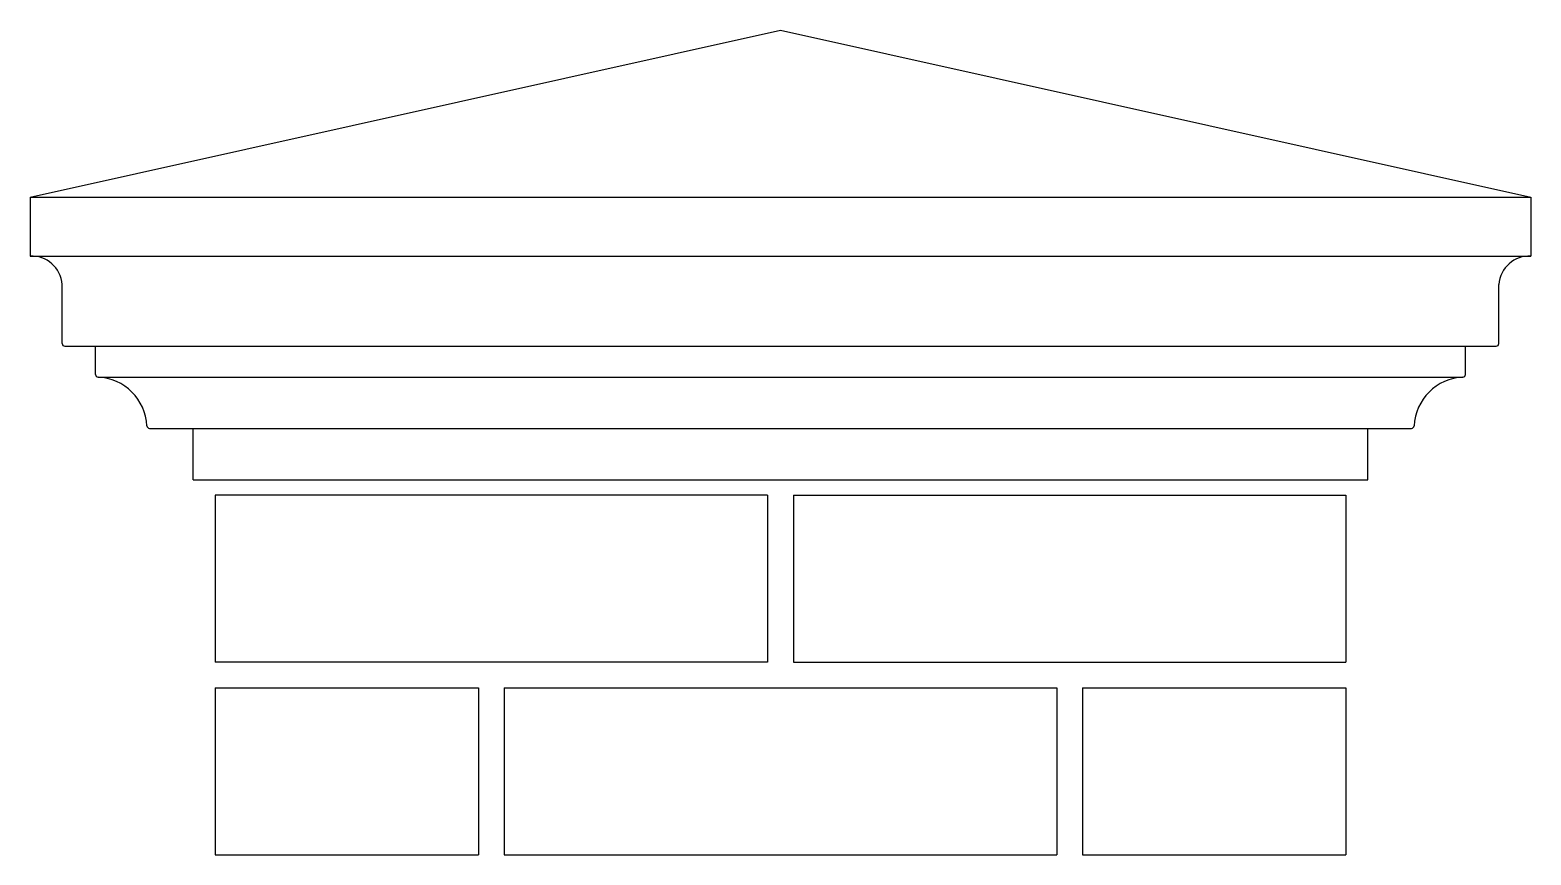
# Model space of a CAD drawing. Extents: x -9127 to 548, y 11049 to 16542.
# Drawn here: x -2820 to -2236, y 16135 to 16456 of the extents above; entities that cross this region are included whole.
import ezdxf

# ---------------------------------------------------------------- set-up
doc = ezdxf.new("R2010")
doc.units = 0
doc.header["$MEASUREMENT"] = 0
doc.linetypes.add('HIDDEN', pattern=[0.375, 0.25, -0.125])
doc.layers.get('0').update_dxf_attribs({"linetype": 'CONTINUOUS'})
doc.layers.add('2', color=5, linetype='HIDDEN')
doc.layers.add('detail', color=7, linetype='CONTINUOUS')

# ---------------------------------------------------------------- blocks, each defined once
blk = doc.blocks.new('2')
at = {"layer": '2'}
for p, q in [((-7953.77468977331, 11366.26308042965), (-8168.77468977331, 11366.26308042965)), ((-8168.77468977331, 11366.26308042965), (-8168.77468977331, 11301.26308042965)), ((-7953.77468977331, 11366.26308042965), (-7953.77468977331, 11301.26308042965)), ((-7943.774689773311, 11366.26308042965), (-7943.774689773311, 11301.26308042965)), ((-7943.774689773311, 11366.26308042965), (-7728.774689773311, 11366.26308042965)), ((-7728.774689773311, 11366.26308042965), (-7728.774689773311, 11301.26308042965)), ((-7953.77468977331, 11301.26308042965), (-8168.77468977331, 11301.26308042965)), ((-7943.774689773311, 11301.26308042965), (-7728.774689773311, 11301.26308042965)), ((-8168.77468977331, 11291.26308042965), (-8168.77468977331, 11226.26308042965)), ((-8168.77468977331, 11291.26308042965), (-8066.27468977331, 11291.26308042965)), ((-8066.27468977331, 11291.26308042965), (-8066.27468977331, 11226.26308042965)), ((-8056.27468977331, 11291.26308042965), (-7841.27468977331, 11291.26308042965)), ((-8056.27468977331, 11291.26308042965), (-8056.27468977331, 11226.26308042965)), ((-7841.27468977331, 11291.26308042965), (-7841.27468977331, 11226.26308042965)), ((-7831.27468977331, 11291.26308042965), (-7728.774689773311, 11291.26308042965)), ((-7831.27468977331, 11291.26308042965), (-7831.27468977331, 11226.26308042965)), ((-7728.774689773311, 11291.26308042965), (-7728.774689773311, 11226.26308042965)), ((-8168.77468977331, 11226.26308042965), (-8066.27468977331, 11226.26308042965)), ((-8056.27468977331, 11226.26308042965), (-7841.27468977331, 11226.26308042965)), ((-7831.27468977331, 11226.26308042965), (-7728.774689773311, 11226.26308042965))]:
    blk.add_line(p, q, dxfattribs=at)
at = {"layer": 'detail'}
for p, q in [((-8240.77468977331, 11482.26308042965), (-7948.77468977331, 11547.26308042965)), ((-7948.77468977331, 11547.26308042965), (-7656.77468977331, 11482.26308042965)), ((-8240.77468977331, 11482.26308042965), (-8240.77468977331, 11459.26308042965)), ((-8240.77468977331, 11482.26308042965), (-7656.77468977331, 11482.26308042965)), ((-7656.77468977331, 11482.26308042965), (-7656.77468977331, 11459.26308042965)), ((-8240.77468977331, 11459.26308042965), (-7656.77468977331, 11459.26308042965)), ((-8228.27468977331, 11425.26308042965), (-8228.27468977331, 11448.26308042965)), ((-7669.27468977331, 11425.26308042965), (-7669.27468977331, 11448.26308042965)), ((-8227.27468977331, 11424.26308042965), (-7670.27468977331, 11424.26308042965)), ((-8215.27468977331, 11413.23925739305), (-8215.27468977331, 11424.26308042965)), ((-7682.27468977331, 11413.23925739305), (-7682.27468977331, 11424.26308042965)), ((-8214.32230882093, 11412.24039182336), (-7683.227070725691, 11412.24039182336)), ((-8194.298512809908, 11392.26308042965), (-7703.250866736713, 11392.26308042965)), ((-8177.27468977331, 11372.26308042965), (-8177.27468977331, 11392.26308042965)), ((-7720.27468977331, 11372.26308042965), (-7720.27468977331, 11392.26308042965)), ((-8177.27468977331, 11372.26308042965), (-7720.27468977331, 11372.26308042965))]:
    blk.add_line(p, q, dxfattribs=at)
for centre, radius, start, end in [((-8240.084472382008, 11447.44514564704), 11.838073431656, 3.961926680236093, 93.3425188803354), ((-7657.464907164614, 11447.44514564704), 11.838073431656, 86.65748111966458, 176.0380733197639), ((-8227.27468977331, 11425.26308042965), 1, 180, 270), ((-7670.27468977331, 11425.26308042965), 1, 270, 0), ((-8214.27468977331, 11413.23925739305), 1, 180, 267.2705973632073), ((-8215.27468977331, 11392.26308042965), 20, 2.729402636738947, 87.27059736320734), ((-7682.27468977331, 11392.26308042965), 20, 92.72940263679266, 177.2705973632611), ((-7683.27468977331, 11413.23925739305), 1, 272.7294026367927, 0), ((-8194.298512809908, 11393.26308042965), 1, 182.7294026367389, 270), ((-7703.250866736713, 11393.26308042965), 1, 270, 357.2705973632611)]:
    blk.add_arc(centre, radius, start, end, dxfattribs=at)

msp = doc.modelspace()

# ---------------------------------------------------------------- block references
msp.add_blockref('2', (5421.01442822436, 4908.789919389847))

doc.saveas('drawing.dxf')
